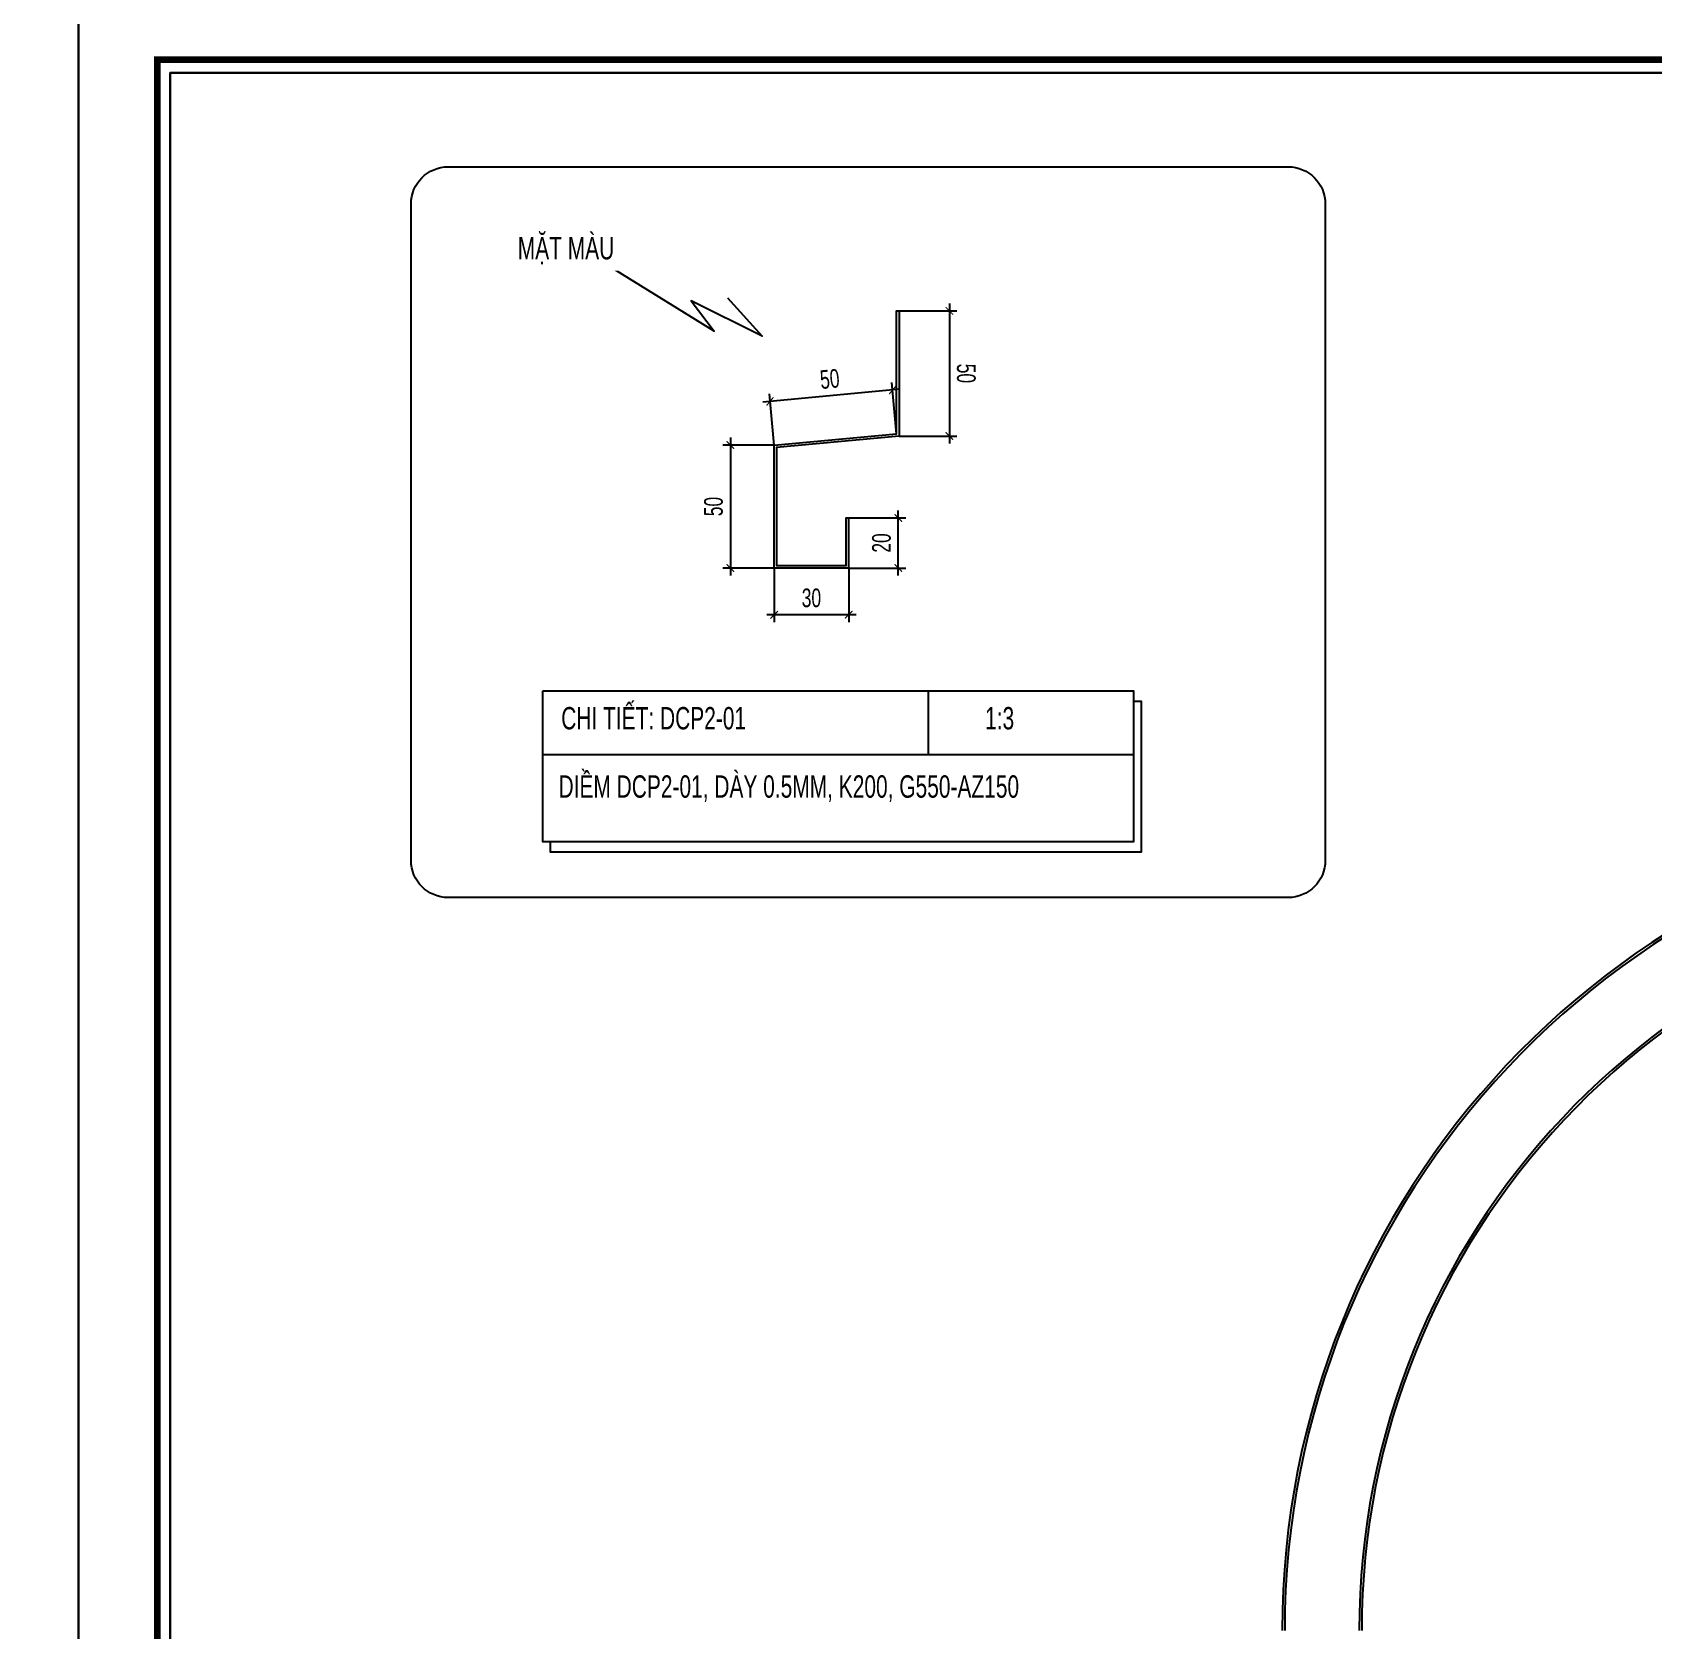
# Model space of a CAD drawing. Header units: inches. Extents: x 2 to 32666, y -5537 to 22.
# Drawn here: x 15453.6 to 15671.2, y -4344.4 to -4129.9 of the extents above; entities that cross this region are included whole.
import ezdxf
from ezdxf.enums import TextEntityAlignment as Align

# ---------------------------------------------------------------- set-up
doc = ezdxf.new("R2010")
doc.units = ezdxf.units.IN
doc.header["$MEASUREMENT"] = 0
doc.layers.get('Defpoints').update_dxf_attribs({"lineweight": 9})
for name, color, linetype in [('2', 2, 'Continuous'), ('3', 3, 'Continuous'), ('4', 4, 'Continuous'), ('7', 7, 'Continuous'), ('9', 9, 'Continuous'), ('BAO KHUNG', 31, 'Continuous'), ('DIM', 8, 'Continuous'), ('flashing', 6, 'Continuous'), ('NET IN', 3, 'Continuous')]:
    doc.layers.add(name, color=color, linetype=linetype)
doc.layers.add('Cover text', color=7, linetype='Continuous', true_color=0x52370f)
doc.styles.add('ST1', font='vnshx.shx', dxfattribs={"width": 0.7})
doc.styles.add('ST1H', font='vnshxh.shx', dxfattribs={"width": 0.7})
doc.styles.add('TIEU DE', font='Vharialn.ttf')
doc.dimstyles.new('3', dxfattribs={"dimtxt": 2.5, "dimasz": 1, "dimexe": 1, "dimexo": 0, "dimgap": 1, "dimtad": 1, "dimdec": 0, "dimlfac": 3, "dimzin": 0, "dimdsep": 46, "dimtxsty": 'ST1', "dimblk": 'ARCHTICK', "dimcen": 1, "dimdle": 1, "dimclrd": 8, "dimclre": 8, "dimclrt": 3, "dimadec": 0, "dimazin": 0, "dimtfac": 1, "dimtdec": 0, "dimtix": 1, "dimtofl": 0, "dimtmove": 1, "dimatfit": 3, "dimldrblk": 'DOT', "dimfxl": 0.18, "dimtfill": 1, "dimtolj": 1, "dimtzin": 0, "dimlwd": -1, "dimlwe": -1, "dimarcsym": 2})

# ---------------------------------------------------------------- blocks, each defined once
blk = doc.blocks.new('kt kien truc 1')
at = {"layer": '2', "color": 157, "linetype": 'Continuous'}
blk.add_lwpolyline([(0, 420), (594, 420), (594, 0), (0, 0)], close=True, dxfattribs=at)
at = {"layer": '7', "color": 147, "linetype": 'Continuous'}
blk.add_lwpolyline([(12.33, 57.61), (581.67, 57.61), (581.67, 409.19), (12.33, 409.19)], close=True, dxfattribs=at)
at = {"layer": 'BAO KHUNG', "color": 167, "linetype": 'Continuous', "const_width": 0.871}
blk.add_lwpolyline([(10.59, 9.07), (583.41, 9.07), (583.41, 410.93), (10.59, 410.93)], close=True, dxfattribs=at)
at = {"layer": 'Cover text', "ltscale": 0.5, "style": 'TIEU DE'}
for tag, p in [('TENBANVE', (45.93, 14.6)), ('STT', (555.05, 15.58))]:
    blk.add_attdef(tag, text='', height=2, dxfattribs=at).set_placement(p, align=Align.MIDDLE_CENTER)
blk = doc.blocks.new('_ArchTick')
at = {"color": 0, "linetype": 'ByBlock', "const_width": 0.15}
blk.add_lwpolyline([(-0.5, -0.5), (0.5, 0.5)], dxfattribs=at)
blk = doc.blocks.new('*D6351')
at = {"layer": 'Defpoints', "color": 0, "transparency": 16777216}
for p in [(15569.91, -4167.29), (15569.91, -4184.08), (15576.66, -4184.08)]:
    blk.add_point(p, dxfattribs=at)
at = {"layer": 'DIM', "color": 8, "linetype": 'Continuous', "transparency": 16777216}
for p, q in [((15569.91, -4167.29), (15577.66, -4167.29)), ((15576.66, -4166.29), (15576.66, -4185.08)), ((15569.91, -4184.08), (15577.66, -4184.08))]:
    blk.add_line(p, q, dxfattribs=at)
at = {"layer": 'DIM', "color": 8, "transparency": 16777216}
for p, rotation in [((15576.66, -4167.29), 90.0084463983091), ((15576.66, -4184.08), 270.0084463983091)]:
    blk.add_blockref('_ArchTick', p, dxfattribs=dict(at, rotation=rotation))
at = {"layer": 'DIM', "color": 3, "transparency": 16777216, "insert": (15578.91, -4175.68), "char_height": 2.5, "attachment_point": 5, "rotation": 270.0084, "style": 'ST1', "bg_fill": 3, "box_fill_scale": 1.25, "bg_fill_color": 256, "bg_fill_true_color": 13158600, "bg_fill_transparency": 0}
blk.add_mtext('\\A1;50', dxfattribs=at)
blk = doc.blocks.new('_Dot')
at = {"color": 0, "linetype": 'ByBlock', "lineweight": -2}
blk.add_line((-0.5, 0), (-1, 0), dxfattribs=at)
at = {"color": 0, "linetype": 'ByBlock', "const_width": 0.5}
blk.add_lwpolyline([(-0.25, 0, 1), (0.25, 0, 1)], format="xyb", close=True, dxfattribs=at)
blk = doc.blocks.new('*D6352')
at = {"layer": 'Defpoints', "color": 0, "transparency": 16777216}
for p in [(15552.59, -4179.43), (15553.14, -4185.29), (15569.57, -4183.77)]:
    blk.add_point(p, dxfattribs=at)
at = {"layer": 'DIM', "color": 8, "linetype": 'Continuous', "transparency": 16777216}
for p, q in [((15569.57, -4183.77), (15568.94, -4176.91)), ((15570.03, -4177.81), (15551.6, -4179.52)), ((15553.14, -4185.29), (15552.5, -4178.43))]:
    blk.add_line(p, q, dxfattribs=at)
at = {"layer": 'DIM', "color": 8, "transparency": 16777216}
for p, rotation in [((15552.59, -4179.43), 185.2940940416226), ((15569.03, -4177.91), 5.294094041622639)]:
    blk.add_blockref('_ArchTick', p, dxfattribs=dict(at, rotation=rotation))
at = {"layer": 'DIM', "color": 3, "transparency": 16777216, "insert": (15560.6, -4176.43), "char_height": 2.5, "attachment_point": 5, "rotation": 5.2941, "style": 'ST1', "bg_fill": 3, "box_fill_scale": 1.25, "bg_fill_color": 256, "bg_fill_true_color": 13158600, "bg_fill_transparency": 0}
blk.add_mtext('\\A1;50', dxfattribs=at)
blk = doc.blocks.new('*D6353')
at = {"layer": 'Defpoints', "color": 0, "transparency": 16777216}
for p in [(15553.14, -4185.29), (15547.26, -4201.79), (15553.14, -4201.79)]:
    blk.add_point(p, dxfattribs=at)
at = {"layer": 'DIM', "color": 8, "linetype": 'Continuous', "transparency": 16777216}
for p, q in [((15553.14, -4185.29), (15546.26, -4185.29)), ((15547.26, -4184.29), (15547.26, -4202.79)), ((15553.14, -4201.79), (15546.26, -4201.79))]:
    blk.add_line(p, q, dxfattribs=at)
at = {"layer": 'DIM', "color": 8, "transparency": 16777216}
for p, rotation in [((15547.26, -4185.29), 90), ((15547.26, -4201.79), 270)]:
    blk.add_blockref('_ArchTick', p, dxfattribs=dict(at, rotation=rotation))
at = {"layer": 'DIM', "color": 3, "transparency": 16777216, "insert": (15545.01, -4193.54), "char_height": 2.5, "attachment_point": 5, "rotation": 90, "style": 'ST1', "bg_fill": 3, "box_fill_scale": 1.25, "bg_fill_color": 256, "bg_fill_true_color": 13158600, "bg_fill_transparency": 0}
blk.add_mtext('\\A1;50', dxfattribs=at)
blk = doc.blocks.new('*D6354')
at = {"layer": 'Defpoints', "color": 0, "transparency": 16777216}
for p in [(15553.14, -4201.79), (15563.14, -4201.79), (15553.14, -4208.06)]:
    blk.add_point(p, dxfattribs=at)
at = {"layer": 'DIM', "color": 8, "linetype": 'Continuous', "transparency": 16777216}
for p, q in [((15553.14, -4201.79), (15553.14, -4209.06)), ((15563.14, -4201.79), (15563.14, -4209.06)), ((15564.14, -4208.06), (15552.14, -4208.06))]:
    blk.add_line(p, q, dxfattribs=at)
at = {"layer": 'DIM', "color": 8, "transparency": 16777216, "rotation": 180}
blk.add_blockref('_ArchTick', (15553.14, -4208.06), dxfattribs=at)
at = {"layer": 'DIM', "color": 8, "transparency": 16777216}
blk.add_blockref('_ArchTick', (15563.14, -4208.06), dxfattribs=at)
at = {"layer": 'DIM', "color": 3, "transparency": 16777216, "insert": (15558.14, -4205.81), "char_height": 2.5, "attachment_point": 5, "style": 'ST1', "bg_fill": 3, "box_fill_scale": 1.25, "bg_fill_color": 256, "bg_fill_true_color": 13158600, "bg_fill_transparency": 0}
blk.add_mtext('\\A1;30', dxfattribs=at)
blk = doc.blocks.new('*D6355')
at = {"layer": 'Defpoints', "color": 0, "transparency": 16777216}
for p in [(15563.14, -4195.07), (15569.8, -4195.07), (15563.14, -4201.79)]:
    blk.add_point(p, dxfattribs=at)
at = {"layer": 'DIM', "color": 8, "linetype": 'Continuous', "transparency": 16777216}
for p, q in [((15569.8, -4202.79), (15569.8, -4194.07)), ((15563.14, -4195.07), (15570.8, -4195.07)), ((15563.14, -4201.79), (15570.8, -4201.79))]:
    blk.add_line(p, q, dxfattribs=at)
at = {"layer": 'DIM', "color": 8, "transparency": 16777216}
for p, rotation in [((15569.8, -4195.07), 90), ((15569.8, -4201.79), 270)]:
    blk.add_blockref('_ArchTick', p, dxfattribs=dict(at, rotation=rotation))
at = {"layer": 'DIM', "color": 3, "transparency": 16777216, "insert": (15567.55, -4198.43), "char_height": 2.5, "attachment_point": 5, "rotation": 90, "style": 'ST1', "bg_fill": 3, "box_fill_scale": 1.25, "bg_fill_color": 256, "bg_fill_true_color": 13158600, "bg_fill_transparency": 0}
blk.add_mtext('\\A1;20', dxfattribs=at)

msp = doc.modelspace()

# ---------------------------------------------------------------- linework, layer by layer
at = {"color": 9}
msp.add_line((15573.7872, -4218.2474), (15573.7872, -4226.872), dxfattribs=at)
at = {"layer": '3'}
for radius in [110.6667, 110.3333, 100.3333, 100]:
    msp.add_arc((15731.9811, -4344.3508), radius, 93.484376, 180, dxfattribs=at)
at = {"layer": '4'}
msp.add_lwpolyline([(15546.8685, -4165.5339), (15551.5452, -4170.6891), (15541.9854, -4165.9464), (15545.0803, -4170.0018), (15531.2564, -4161.4785)], dxfattribs=at)
at = {"layer": 'DIM'}
msp.add_lwpolyline([(15472.1005, -4135.3349), (16041.4384, -4135.3349), (16041.4384, -4486.9148), (15472.1005, -4486.9148)], close=True, dxfattribs=at)
at = {"layer": 'flashing', "color": 200, "true_color": 0xd918f7}
msp.add_lwpolyline([(15569.9078, -4167.29), (15569.9103, -4184.0783), (15553.4698, -4185.6017), (15553.4698, -4201.46), (15562.8032, -4201.46), (15562.8032, -4195.0712), (15563.1365, -4195.0712), (15563.1365, -4201.7934), (15553.1365, -4201.7934), (15553.1365, -4185.2927), (15569.5741, -4183.7695), (15569.5737, -4167.29), (15569.9104, -4167.29)], dxfattribs=at)
at = {"layer": 'NET IN'}
for points in [[(14865.7695, -4124.5249), (15459.7695, -4124.5249), (15459.7695, -4544.5249), (14865.7695, -4544.5249)], [(15459.7695, -4124.5249), (16053.7695, -4124.5249), (16053.7695, -4544.5249), (15459.7695, -4544.5249)]]:
    msp.add_lwpolyline(points, close=True, dxfattribs=at)

# ---------------------------------------------------------------- block references
at = {"layer": '3'}
for p in [(14865.7695, -4544.5249), (15459.7695, -4544.5249)]:
    msp.add_blockref('kt kien truc 1', p, dxfattribs=at)

# ---------------------------------------------------------------- texts
at = {"layer": '3', "style": 'ST1H', "width": 0.7}
msp.add_text('diÒm dcp2-01, dµy 0.5mm, K200, g550-az150', height=3, dxfattribs=at).set_placement((15524.2049, -4232.6053))

# ---------------------------------------------------------------- next in the draw order: dimensions: what is measured, and where the dimension line sits
at = {"layer": 'DIM'}
dim = msp.add_aligned_dim(p1=(15569.9078, -4167.29), p2=(15569.9103, -4184.0783), distance=6.7508, dimstyle='3', dxfattribs=at)
dim.commit()
dim.dimension.update_dxf_attribs({"geometry": '*D6351', "text_midpoint": (15578.9098, -4175.6828)})

# ---------------------------------------------------------------- next in the draw order: dimensions: what is measured, and where the dimension line sits
dim = msp.add_aligned_dim(p1=(15569.5741, -4183.7695), p2=(15553.1365, -4185.2927), distance=-5.8886, dimstyle='3', dxfattribs=at)
dim.commit()
dim.dimension.update_dxf_attribs({"geometry": '*D6352', "text_midpoint": (15560.6043, -4176.4272)})

# ---------------------------------------------------------------- next in the draw order: dimensions: what is measured, and where the dimension line sits
dim = msp.add_aligned_dim(p1=(15553.1365, -4185.2927), p2=(15553.1365, -4201.7934), distance=-5.8801, dimstyle='3', dxfattribs=at)
dim.commit()
dim.dimension.update_dxf_attribs({"geometry": '*D6353', "text_midpoint": (15545.0064, -4193.543)})

# ---------------------------------------------------------------- next in the draw order: dimensions: what is measured, and where the dimension line sits
dim = msp.add_aligned_dim(p1=(15563.1365, -4201.7934), p2=(15553.1365, -4201.7934), distance=6.267, dimstyle='3', dxfattribs=at)
dim.commit()
dim.dimension.update_dxf_attribs({"geometry": '*D6354', "text_midpoint": (15558.1365, -4205.8104)})

# ---------------------------------------------------------------- next in the draw order: dimensions: what is measured, and where the dimension line sits
dim = msp.add_aligned_dim(p1=(15563.1365, -4201.7934), p2=(15563.1365, -4195.0712), distance=-6.6652, dimstyle='3', dxfattribs=at)
dim.commit()
dim.dimension.update_dxf_attribs({"geometry": '*D6355', "text_midpoint": (15567.5517, -4198.4323)})

# ---------------------------------------------------------------- next in the draw order: linework, layer by layer
at = {"layer": '9'}
msp.add_lwpolyline([(15509.4074, -4147.9546), (15622.0976, -4147.9546, -0.41421356), (15627.0976, -4152.9546), (15627.0976, -4241.0061, -0.41421356), (15622.0976, -4246.0061), (15509.4074, -4246.0061, -0.41421356), (15504.4074, -4241.0061), (15504.4074, -4152.9546, -0.41421356)], format="xyb", close=True, dxfattribs=at)

# ---------------------------------------------------------------- next in the draw order: texts
at = {"layer": '3', "char_height": 3, "attachment_point": 4, "style": 'ST1H', "bg_fill": 2}
for s, insert in [('\\A1;MÆT MµU', (15518.7361, -4159.2084)), ('\\A1;CHI TIÕT: dcp2-01', (15524.5661, -4221.9618))]:
    msp.add_mtext(s, dxfattribs=dict(at, insert=insert))

# ---------------------------------------------------------------- next in the draw order: linework, layer by layer
at = {"color": 9}
for points in [[(15522.0965, -4218.2474), (15601.3651, -4218.2474), (15601.3651, -4238.5045), (15522.0965, -4238.5045)], [(15522.0965, -4218.2474), (15601.3651, -4218.2474), (15601.3651, -4226.872), (15522.0965, -4226.872)]]:
    msp.add_lwpolyline(points, close=True, dxfattribs=at)
msp.add_lwpolyline([(15601.3651, -4219.668), (15602.3877, -4219.668), (15602.3877, -4239.9251), (15523.1192, -4239.9251), (15523.1192, -4238.5045)], dxfattribs=at)

# ---------------------------------------------------------------- next in the draw order: texts
at = {"layer": '3', "insert": (15581.4464, -4221.9618), "char_height": 3, "attachment_point": 4, "style": 'ST1H', "bg_fill": 2}
msp.add_mtext('\\A1;1:3', dxfattribs=at)

doc.saveas('drawing.dxf')
